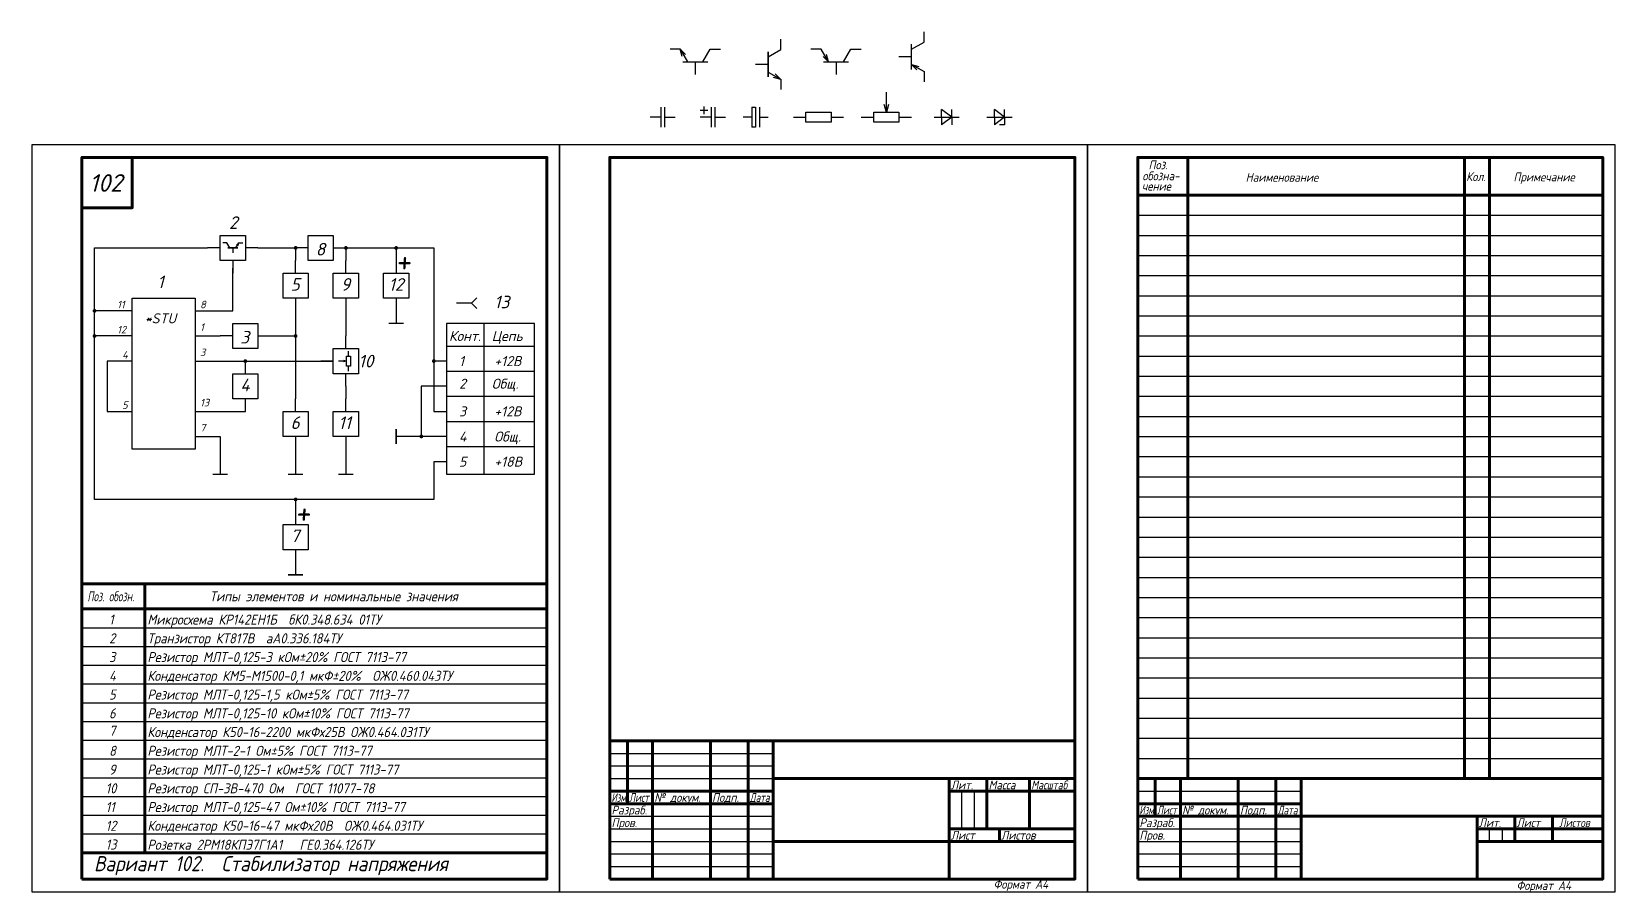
# Model space of a CAD drawing. Header units: millimetres. Extents: x -210 to 420, y 0 to 342.
import ezdxf

# ---------------------------------------------------------------- set-up
doc = ezdxf.new("R2010")
doc.units = ezdxf.units.MM
doc.header["$LTSCALE"] = 0.5
doc.layers.get('Defpoints').update_dxf_attribs({"color": 5})
doc.styles.get("Standard").update_dxf_attribs({"font": 'isocpeui.ttf', "width": 0.9})

# ---------------------------------------------------------------- blocks, each defined once
blk = doc.blocks.new('P3')
for p, q in [((0, 5), (0, 10)), ((-10, 0), (-5, 0)), ((-5, -5), (-5, 5)), ((-5, 5), (5, 5)), ((5, 5), (5, -5)), ((5, 0), (10, 0)), ((5, -5), (-5, -5))]:
    blk.add_line(p, q)
blk = doc.blocks.new('P2')
for p, q in [((-5, 0), (-10, 0)), ((-5, 5), (5, 5)), ((-5, -5), (-5, 5)), ((5, 5), (5, -5)), ((5, 0), (10, 0)), ((5, -5), (-5, -5))]:
    blk.add_line(p, q)
blk = doc.blocks.new('P1')
for p, q in [((-5, -5), (-5, 5)), ((-5, 5), (5, 5)), ((5, 5), (5, -5)), ((5, -5), (-5, -5))]:
    blk.add_line(p, q)
blk = doc.blocks.new('XS')
for p, q in [((-6, 0), (-8.12, 2.12)), ((-8.12, -2.12), (-6, 0)), ((-6, 0), (0, 0))]:
    blk.add_line(p, q)
blk = doc.blocks.new('vt_n')
at = {"lineweight": -3}
for p, q in [((10, 6), (10, 10)), ((10, 5.89), (10, 10)), ((5, 0), (0, 0)), ((5, 3), (10, 5.89)), ((5, 5), (5, -5)), ((5, -5), (5, 5)), ((5, 0), (5, -5)), ((5, 0), (5, -5)), ((5, -3.04), (9.94, -5.9)), ((7.04, -5.12), (9.94, -5.9)), ((7.82, -3.78), (9.94, -5.9)), ((10, -5.92), (10, -10)), ((10, -6), (10, -10))]:
    blk.add_line(p, q, dxfattribs=at)
blk = doc.blocks.new('r1')
at = {"color": 7, "linetype": 'Continuous', "lineweight": -3}
for p, q in [((10, 2), (10, 10)), ((0, 0), (5, 0)), ((5, 0), (5, 2)), ((5, 2), (15, 2)), ((5, -2), (5, 0)), ((10, 2), (9.2, 5)), ((10.8, 5), (10, 2)), ((15, 2), (15, 0)), ((15, 0), (15, -2)), ((15, 0), (20, 0)), ((15, -2), (5, -2))]:
    blk.add_line(p, q, dxfattribs=at)
blk = doc.blocks.new('c')
at = {"lineweight": -3}
for p, q in [((4.25, 0), (0, 0)), ((4.25, 4), (4.25, -4)), ((5.75, 4), (5.75, -4)), ((5.75, 0), (10, 0))]:
    blk.add_line(p, q, dxfattribs=at)
blk = doc.blocks.new('c1')
at = {"lineweight": -3}
for p, q in [((0, 2.75), (3, 2.75)), ((4.25, 0), (0, 0)), ((1.5, 1.25), (1.5, 4.25)), ((4.25, 4), (4.25, -4)), ((5.75, 4), (5.75, -4)), ((5.75, 0), (10, 0))]:
    blk.add_line(p, q, dxfattribs=at)
blk = doc.blocks.new('c2')
at = {"lineweight": -3}
for p, q in [((3.5, 0), (0, 0)), ((3.5, 4), (3.5, -4)), ((3.5, 4), (5, 4)), ((5, 4), (5, -4)), ((6.5, 4), (6.5, -4)), ((6.5, 0), (10, 0)), ((5, -4), (3.5, -4))]:
    blk.add_line(p, q, dxfattribs=at)
blk = doc.blocks.new('r')
at = {"color": 7, "linetype": 'Continuous', "lineweight": 25}
for p, q in [((0, 0), (5, 0)), ((5, 0), (5, 2)), ((5, 2), (15, 2)), ((5, -2), (5, 0)), ((15, 2), (15, 0)), ((15, 0), (15, -2)), ((15, 0), (20, 0)), ((15, -2), (5, -2))]:
    blk.add_line(p, q, dxfattribs=at)
blk = doc.blocks.new('vd')
at = {"lineweight": -3}
for p, q in [((0, 0), (10, 0)), ((3, 0), (3, 3)), ((7, 0), (3, 3)), ((3, 0), (3, -3)), ((7, 0), (3, -3)), ((7, 0), (7, 3)), ((7, 0), (7, -3))]:
    blk.add_line(p, q, dxfattribs=at)
blk = doc.blocks.new('Vd1')
at = {"lineweight": -3}
for p, q in [((0, 0), (10, 0)), ((3, 0), (3, 3)), ((7, 0), (3, 3)), ((3, 0), (3, -3)), ((7, 0), (3, -3)), ((7, 0), (7, 3)), ((7, 0), (7, -3)), ((7, -3), (5, -3))]:
    blk.add_line(p, q, dxfattribs=at)
blk = doc.blocks.new('vt')
at = {"lineweight": -3}
for p, q in [((-6, 10), (-10, 10)), ((-3.85, 7.88), (-5.97, 10.01)), ((-5.2, 7.11), (-5.97, 10.01)), ((-5.97, 10.01), (-3.06, 4.96)), ((3, 5), (5.89, 10)), ((5.89, 10), (10, 10)), ((-5, 5), (5, 5)), ((0, 5), (0, 0))]:
    blk.add_line(p, q, dxfattribs=at)
blk = doc.blocks.new('vt1_p')
at = {"lineweight": -3}
for p, q in [((-5.89, 10), (-10, 10)), ((-3, 5), (-5.89, 10)), ((-3, 5), (-5.12, 7.12)), ((-3, 5), (-3.78, 7.9)), ((3, 5), (5.89, 10)), ((5.89, 10), (10, 10)), ((-5, 5), (5, 5)), ((0, 5), (0, 0))]:
    blk.add_line(p, q, dxfattribs=at)
blk = doc.blocks.new('vt1')
at = {"lineweight": -3}
for p, q in [((10, 5.89), (10, 10)), ((5, 0), (0, 0)), ((5, 3), (10, 5.89)), ((5, -5), (5, 5)), ((5, -3), (10, -5.89)), ((5, -3), (7.9, -3.78)), ((5, -3), (7.12, -5.12)), ((10, -5.89), (10, -10))]:
    blk.add_line(p, q, dxfattribs=at)

msp = doc.modelspace()

# ---------------------------------------------------------------- linework, layer by layer
at = {"color": 7, "linetype": 'Continuous'}
for p, q in [((230, 292), (230, 277)), ((250, 292), (320, 292)), ((383, 292), (393, 292)), ((155, 45), (155, 40)), ((320, 45), (383, 45)), ((230, 35), (295, 35)), ((230, 30), (295, 30)), ((365, 30), (365, 25)), ((370, 20), (370, 25)), ((375, 25), (375, 20)), ((230, 5), (415, 5))]:
    msp.add_line(p, q, dxfattribs=at)
at = {"color": 7, "linetype": 'Continuous', "lineweight": 60}
for p, q in [((250, 292), (250, 45)), ((360, 45), (360, 292)), ((370, 292), (370, 45)), ((230, 277), (415, 277)), ((230, 277), (415, 277)), ((-190, 122.43), (-5, 122.43)), ((-165, 122.43), (-165, 15.43)), ((-190, 112.43), (-5, 112.43)), ((205, 60), (20, 60)), ((20, 5), (20, 60)), ((27, 60), (27, 35)), ((37, 5), (37, 60)), ((60, 60), (60, 5)), ((75, 5), (75, 60)), ((85, 60), (85, 5)), ((85, 45), (205, 45)), ((155, 5), (155, 45)), ((170, 45), (170, 25)), ((187, 25), (187, 45)), ((415, 45), (230, 45)), ((237, 45), (237, 30)), ((247, 5), (247, 45)), ((270, 45), (270, 5)), ((285, 5), (285, 45)), ((295, 45), (295, 5)), ((20, 40), (85, 40)), ((155, 40), (205, 40)), ((20, 35), (85, 35)), ((230, 35), (295, 35)), ((230, 30), (295, 30)), ((295, 30), (415, 30)), ((365, 5), (365, 30)), ((380, 30), (380, 20)), ((395, 20), (395, 30)), ((85, 20), (205, 20)), ((155, 25), (205, 25)), ((175, 20), (175, 25)), ((365, 25), (415, 25)), ((365, 20), (415, 20)), ((-190.08, 15.43), (-5.08, 15.43)), ((365, 5), (415, 5))]:
    msp.add_line(p, q, dxfattribs=at)
at = {"color": 7, "linetype": 'Continuous', "lineweight": -3}
for p, q in [((230, 269), (415, 269)), ((230, 261), (415, 261)), ((230, 253), (415, 253)), ((230, 245), (415, 245)), ((230, 237), (415, 237)), ((230, 229), (415, 229)), ((230, 221), (415, 221)), ((230, 213), (415, 213)), ((230, 205), (415, 205)), ((230, 197), (415, 197)), ((230, 189), (415, 189)), ((230, 181), (415, 181)), ((230, 173), (415, 173)), ((230, 165), (415, 165)), ((230, 157), (415, 157)), ((230, 149), (415, 149)), ((230, 141), (415, 141)), ((230, 133), (415, 133)), ((230, 125), (415, 125)), ((230, 117), (415, 117)), ((230, 109), (415, 109)), ((230, 101), (415, 101)), ((230, 93), (415, 93)), ((230, 85), (415, 85)), ((230, 77), (415, 77)), ((230, 69), (415, 69)), ((230, 61), (415, 61)), ((20, 55), (85, 55)), ((230, 53), (415, 53)), ((20, 50), (85, 50)), ((20, 45), (85, 45)), ((160, 25), (160, 40)), ((165, 40), (165, 25)), ((230, 40), (295, 40)), ((20, 30), (85, 30)), ((20, 25), (85, 25)), ((20, 20), (85, 20)), ((230, 25), (295, 25)), ((230, 20), (295, 20)), ((20, 15), (85, 15)), ((230, 15), (295, 15)), ((20, 10), (85, 10)), ((230, 10), (295, 10))]:
    msp.add_line(p, q, dxfattribs=at)
at = {"color": 7, "linetype": 'Continuous', "lineweight": 25}
for p, q in [((-185, 156), (-185, 256)), ((-185, 256), (-140, 256)), ((-120, 256), (-105, 256)), ((-105, 256), (-105, 251)), ((-85, 256), (-85, 251)), ((-85, 256), (-50, 256)), ((-65, 256), (-65, 246)), ((-50, 256), (-50, 191)), ((-130, 231), (-130, 248)), ((-170, 236), (-145, 236)), ((-170, 176), (-170, 236)), ((-145, 236), (-145, 176)), ((-65, 236), (-65, 226)), ((-170, 231), (-185, 231)), ((-145, 231), (-130, 231)), ((-105, 231), (-105, 196)), ((-85, 231), (-85, 221)), ((-170, 221), (-185, 221)), ((-145, 221), (-135, 221)), ((-115, 221), (-105, 221)), ((-10, 226), (-45, 226)), ((-45, 226), (-45, 166)), ((-30, 166), (-30, 226)), ((-10, 166), (-10, 226)), ((-45, 217), (-10, 217)), ((-170, 211), (-180, 211)), ((-180, 211), (-180, 191)), ((-145, 211), (-90, 211)), ((-125, 206), (-125, 211)), ((-45, 211), (-50, 211)), ((-45, 207), (-10, 207)), ((-125, 191), (-125, 196)), ((-85, 201), (-85, 196)), ((-45, 201), (-55, 201)), ((-55, 201), (-55, 181)), ((-45, 197), (-10, 197)), ((-180, 191), (-170, 191)), ((-145, 191), (-125, 191)), ((-50, 191), (-45, 191)), ((-45, 187), (-10, 187)), ((-145, 181), (-135, 181)), ((-135, 181), (-135, 166)), ((-45, 181), (-65, 181)), ((-45, 177), (-10, 177)), ((-145, 176), (-170, 176)), ((-105, 176), (-105, 166)), ((-85, 176), (-85, 166)), ((-45, 171), (-50, 171)), ((-50, 171), (-50, 156)), ((-45, 166), (-10, 166)), ((-50, 156), (-185, 156)), ((-105, 156), (-105, 146)), ((-105, 136), (-105, 126))]:
    msp.add_line(p, q, dxfattribs=at)
msp.add_line((-190, 30.43), (-190, 122.43))
at = {"lineweight": 30}
for p, q in [((-190, 104.97), (-5, 104.97)), ((-190, 97.52), (-5, 97.52)), ((-190, 90.06), (-5, 90.06)), ((-190, 82.61), (-5, 82.61)), ((-190, 75.15), (-5, 75.15)), ((-190, 67.7), (-5, 67.7)), ((-190, 60.24), (-5, 60.24)), ((-190, 52.79), (-5, 52.79)), ((-190, 45.34), (-5, 45.34)), ((-190, 37.88), (-5, 37.88)), ((-190, 30.43), (-5, 30.43)), ((-190, 22.97), (-5, 22.97))]:
    msp.add_line(p, q, dxfattribs=at)
at = {"color": 7, "linetype": 'Continuous', "lineweight": 60}
for points in [[(-190, 5), (-5, 5), (-5, 292), (-190, 292)], [(-190, 292), (-170, 292), (-170, 272), (-190, 272)], [(20, 5), (205, 5), (205, 292), (20, 292)], [(230, 5), (415, 5), (415, 292), (230, 292)]]:
    msp.add_lwpolyline(points, close=True, dxfattribs=at)
at = {"color": 7, "linetype": 'Continuous', "lineweight": 25, "const_width": 0.75}
for points in [[(-105.36, 256, 1), (-104.61, 256, 1)], [(-85.36, 256, 1), (-84.61, 256, 1)], [(-65.38, 256, 1), (-64.63, 256, 1)], [(-185.36, 231, 1), (-184.61, 231, 1)], [(-185.36, 221, 1), (-184.61, 221, 1)], [(-105.38, 221, 1), (-104.63, 221, 1)], [(-125.36, 211, 1), (-124.61, 211, 1)], [(-50.38, 211, 1), (-49.63, 211, 1)], [(-55.36, 181.06, 1), (-54.61, 181.06, 1)], [(-105.38, 156, 1), (-104.63, 156, 1)]]:
    msp.add_lwpolyline(points, format="xyb", close=True, dxfattribs=at)
at = {"color": 7, "linetype": 'Continuous', "lineweight": 25, "const_width": 0.6}
for points in [[(-68, 226), (-62, 226)], [(-65, 178), (-65, 184)], [(-138, 166), (-132, 166)], [(-108, 166), (-102, 166)], [(-88, 166), (-82, 166)], [(-108, 126), (-102, 126)]]:
    msp.add_lwpolyline(points, dxfattribs=at)
at = {"layer": 'Defpoints'}
for points in [[(-210, 0), (0, 0), (0, 297), (-210, 297)], [(0, 0), (210, 0), (210, 297), (0, 297)], [(210, 0), (420, 0), (420, 297), (210, 297)]]:
    msp.add_lwpolyline(points, close=True, dxfattribs=at)

# ---------------------------------------------------------------- block references
for name, p in [('vt1', (135, 332)), ('vt', (54, 325)), ('vt_n', (78, 329)), ('vt1_p', (110, 325)), ('r1', (120, 308)), ('c', (36, 308)), ('c1', (56, 308)), ('c2', (73, 308)), ('r', (93, 308)), ('vd', (149, 308)), ('Vd1', (170, 308))]:
    msp.add_blockref(name, p)
at = {"color": 7, "linetype": 'Continuous', "lineweight": 25}
for name, p, rotation in [('P3', (-130, 256), 180), ('P2', (-105, 241), 90), ('P2', (-85, 241), 90), ('XS', (-41, 234), 180), ('P3', (-85, 211), 90), ('P2', (-105, 186), 90), ('P2', (-85, 186), 90)]:
    msp.add_blockref(name, p, dxfattribs=dict(at, rotation=rotation))
for name, p in [('P2', (-95, 256)), ('P1', (-65, 241)), ('P2', (-125, 221)), ('P1', (-125, 201)), ('P1', (-105, 141))]:
    msp.add_blockref(name, p, dxfattribs=at)
at = {"xscale": 0.4000000000000057, "yscale": 0.3999999999999773, "zscale": 0.4, "rotation": 90}
for name, p in [('vt_n', (-130, 254)), ('r1', (-84, 207))]:
    msp.add_blockref(name, p, dxfattribs=at)

# ---------------------------------------------------------------- texts
at = {"color": 7, "linetype": 'Continuous', "lineweight": -3}
for s, width, p in [('Поз.', 0.9, (234.3, 287.28)), ('обозна-', 0.9, (231.87, 282.9)), ('Наименование', 0.9, (272.95, 282.33)), ('Кол.', 0.9, (360.67, 282.59)), ('Примечание', 0.9, (379.48, 282.48)), ('чение', 0.9, (231.66, 278.8)), ('Лит.', 0.9, (155.67, 40.7)), ('Масса', 0.9, (170.67, 40.7)), ('Масштаб', 0.8, (187.67, 40.7)), ('Изм.', 0.7, (20.67, 35.7)), ('Лист', 0.75, (27.67, 35.7)), ('№ докум.', 0.9, (37.67, 35.7)), ('Подп.', 0.9, (60.67, 35.7)), ('Дата', 0.75, (75.67, 35.7)), ('Разраб.', 0.9, (20.67, 30.7)), ('Изм.', 0.7, (230.67, 30.7)), ('Лист', 0.75, (237.67, 30.7)), ('№ докум.', 0.9, (247.67, 30.7)), ('Подп.', 0.9, (270.67, 30.7)), ('Дата', 0.75, (285.67, 30.7)), ('Пров.', 0.9, (20.67, 25.7)), ('Разраб.', 0.9, (230.67, 25.7)), ('Лит.', 0.9, (365.67, 25.7)), ('Лист', 0.9, (380.67, 25.7)), ('Листов', 0.8, (397.67, 25.7)), ('Лист', 0.9, (155.67, 20.7)), ('Листов', 0.9, (175.67, 20.7)), ('Пров.', 0.9, (230.67, 20.7))]:
    msp.add_text(s, height=3.5, dxfattribs=dict(at, width=width)).set_placement(p)
at = {"color": 7, "linetype": 'Continuous', "lineweight": 40}
msp.add_text('102', height=7, dxfattribs=at).set_placement((-187.08, 278.35))
at = {"color": 7, "linetype": 'Continuous', "lineweight": 25}
for s, height, p in [('2', 5, (-131.48, 263.59)), ('8', 5, (-97, 253)), ('1', 5, (-160, 240)), ('5', 5, (-107, 239)), ('9', 5, (-87, 239)), ('12', 5, (-68, 239)), ('11', 3, (-176, 232)), ('8', 3, (-143, 232)), ('13', 5, (-26, 232)), ('*STU', 4, (-165, 226)), ('12', 3, (-176, 222)), ('1', 3, (-143, 223)), ('3', 5, (-127, 218)), ('Конт.', 4, (-44, 219)), ('Цепь', 4, (-27, 219)), ('4', 3, (-174, 212)), ('3', 3, (-143, 213)), ('10', 5, (-80, 208.5)), ('1', 4, (-40, 209)), ('+12В', 4, (-26, 209)), ('4', 5, (-127, 199)), ('2', 4, (-40, 200)), ('Общ.', 4, (-27, 200)), ('13', 3, (-143, 193)), ('5', 3, (-174, 192)), ('3', 4, (-40, 189)), ('+12В', 4, (-26, 189)), ('7', 3, (-143, 183)), ('6', 5, (-107, 184)), ('11', 5, (-88, 184)), ('4', 4, (-40, 179)), ('Общ.', 4, (-26, 179)), ('5', 4, (-40, 169)), ('+18B', 4, (-26, 169)), ('7', 5, (-107, 139))]:
    msp.add_text(s, height=height, dxfattribs=at).set_placement(p)
at = {"oblique": 350, "width": 0.9}
for p in [(-64.96, 246), (-104.96, 146)]:
    msp.add_text('+', height=10, dxfattribs=at).set_placement(p)
for s, width, p in [('Поз. обозн.', 0.7, (-187.82, 115.47)), ('Типы элементов и номинальные значения', 0.9, (-139.2, 115.47)), ('1', 0.9, (-179.2, 106.21)), ('Микросхема КР142ЕН1Б  бК0.348.634 01ТУ', 0.9, (-163.97, 106.21)), ('2', 0.9, (-179.2, 98.75)), ('Транзистор КТ817В  аА0.336.184ТУ', 0.9, (-163.97, 98.75)), ('3', 0.9, (-179.2, 91.3)), ('Резистор МЛТ-0,125-3 кОм%%p20% ГОСТ 7113-77', 0.9, (-163.97, 91.3)), ('4', 0.9, (-179.2, 83.84)), ('Конденсатор КМ5-М1500-0,1 мкФ%%p20%  ОЖ0.460.043ТУ', 0.9, (-163.97, 83.84)), ('5', 0.9, (-179.2, 76.39)), ('Резистор МЛТ-0,125-1,5 кОм%%p5% ГОСТ 7113-77', 0.9, (-163.97, 76.39)), ('6', 0.9, (-179.2, 68.93)), ('Резистор МЛТ-0,125-10 кОм%%p10% ГОСТ 7113-77', 0.9, (-163.97, 68.93)), ('7', 0.9, (-179.2, 62)), ('Конденсатор К50-16-2200 мкФх25В ОЖ0.464.031ТУ', 0.9, (-163.97, 61.48)), ('8', 0.9, (-179.2, 54.02)), ('Резистор МЛТ-2-1 Ом%%p5% ГОСТ 7113-77', 0.9, (-163.97, 54.02)), ('9', 0.9, (-179.2, 46.57)), ('Резистор МЛТ-0,125-1 кОм%%p5% ГОСТ 7113-77', 0.9, (-163.97, 46.57)), ('10', 0.9, (-180.56, 39.11)), ('Резистор СП-3В-470 Ом  ГОСТ 11077-78', 0.9, (-163.97, 39.11)), ('11', 0.9, (-180.56, 31.66)), ('Резистор МЛТ-0,125-47 Ом%%p10% ГОСТ 7113-77', 0.9, (-163.97, 31.66)), ('12', 0.9, (-180.56, 24.21)), ('Конденсатор К50-16-47 мкФх20В  ОЖ0.464.031ТУ', 0.9, (-163.97, 24.21)), ('13', 0.9, (-180.56, 16.75)), ('Розетка 2РМ18КПЭ7Г1А1   ГЕ0.364.126ТУ', 0.9, (-163.97, 16.66))]:
    msp.add_text(s, height=4, dxfattribs=dict(width=width)).set_placement(p)
at = {"color": 7, "linetype": 'Continuous', "lineweight": 40, "width": 0.9}
msp.add_text('Вариант 102.  Стабилизатор напряжения', height=6, dxfattribs=at).set_placement((-185.21, 8.15))
at = {"color": 7, "linetype": 'Continuous', "lineweight": 70, "width": 0.9}
msp.add_text('Формат А4', height=3.5, dxfattribs=at).set_placement((172.66, 1.2))
at = {"lineweight": -3, "width": 0.9}
msp.add_text('Формат А4', height=3.5, dxfattribs=at).set_placement((380.67, 0.7))

doc.saveas('drawing.dxf')
